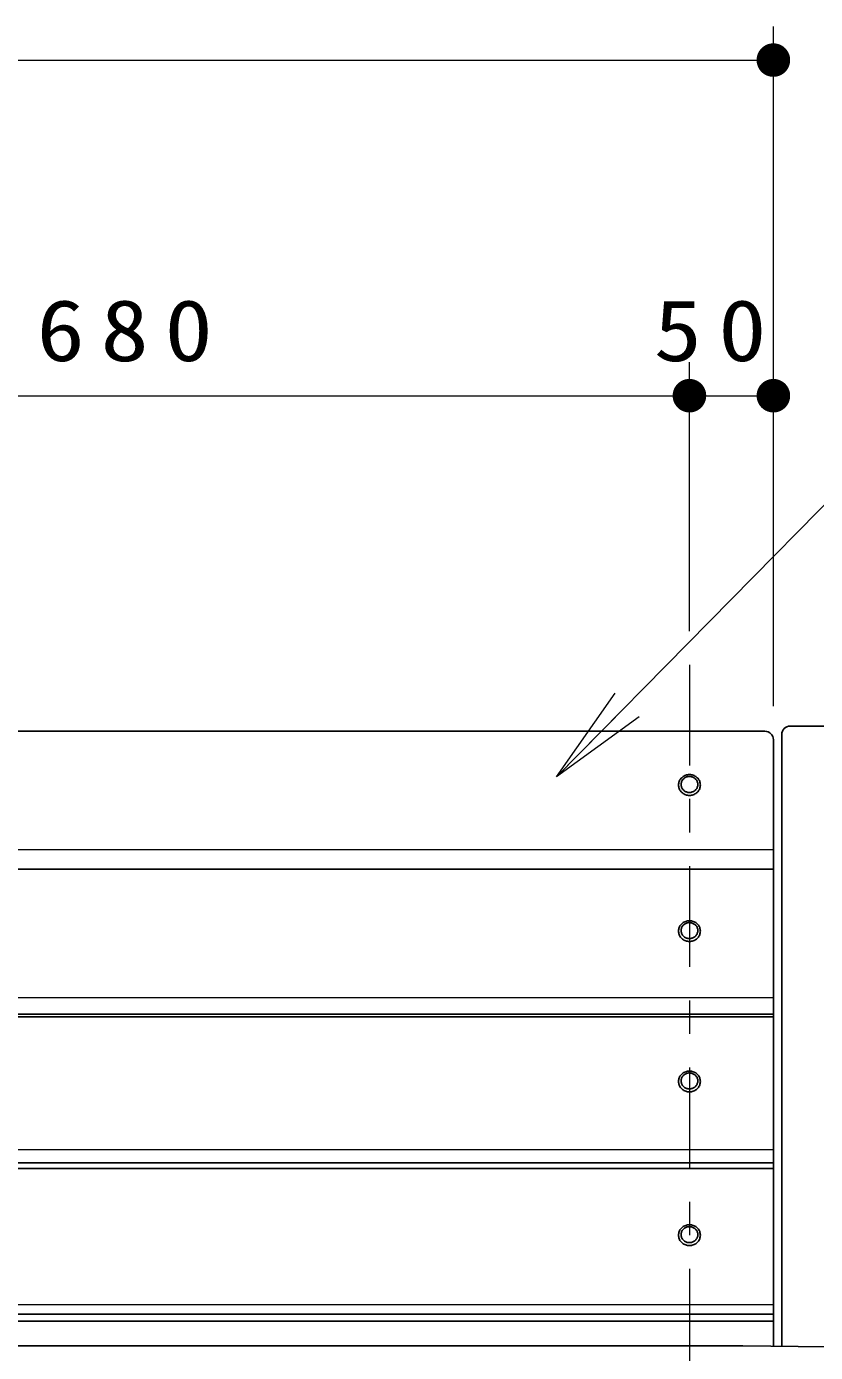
# Model space of a CAD drawing. Units: millimetres on the paper, scale 1:20. Extents: x -385 to 0, y 0 to 267.
# Drawn here: x -244.17 to -220.67, y 137.09 to 176.6 of the extents above; entities that cross this region are included whole.
import ezdxf

# ---------------------------------------------------------------- set-up
doc = ezdxf.new("R2010")
doc.units = ezdxf.units.MM
doc.linetypes.add('USER2', pattern=[6, 3, -1, 1, -1])
doc.layers.add('1_20', color=7, linetype='Continuous', lineweight=25)
doc.styles.add('ＭＳ ゴシック', font='')
doc.styles.get('ＭＳ ゴシック').set_extended_font_data('MS Gothic')

# ---------------------------------------------------------------- blocks, each defined once
blk = doc.blocks.new('filled_dot')
at = {"color": 0, "linetype": 'Continuous', "lineweight": -2, "const_width": 1.25}
blk.add_lwpolyline([(-0.625, 0, 1), (0.625, 0, 1)], format="xyb", close=True, dxfattribs=at)

msp = doc.modelspace()

# ---------------------------------------------------------------- linework, layer by layer
at = {"layer": '1_20', "lineweight": 13}
for p, q in [((-221.925, 156.35), (-221.925, 176.6)), ((-294.925, 175.6), (-221.925, 175.6)), ((-224.425, 158.583), (-224.425, 166.6)), ((-258.425, 165.6), (-224.425, 165.6)), ((-224.425, 165.6), (-221.925, 165.6)), ((-228.385, 154.244), (-226.636, 156.732)), ((-228.385, 154.244), (-226.28, 156.381)), ((-225.924, 156.03), (-228.385, 154.244))]:
    msp.add_line(p, q, dxfattribs=at)
at = {"layer": '1_20', "linetype": 'USER2', "lineweight": 13}
msp.add_line((-224.425, 157.583), (-224.425, 132.01), dxfattribs=at)
at = {"layer": '1_20', "color": 4}
for p, q in [((-218.07, 155.757), (-221.425, 155.757)), ((-221.675, 155.507), (-221.675, 137.281))]:
    msp.add_line(p, q, dxfattribs=at)
at = {"layer": '1_20', "color": 40}
for p, q in [((-222.175, 155.6), (-294.675, 155.6)), ((-221.925, 155.35), (-221.925, 137.832)), ((-221.925, 151.494), (-294.925, 151.494)), ((-221.925, 147.174), (-294.925, 147.174)), ((-221.925, 147.09), (-294.925, 147.09)), ((-221.925, 142.745), (-294.925, 142.745)), ((-221.925, 142.577), (-294.925, 142.577)), ((-221.925, 138.229), (-294.925, 138.229)), ((-221.925, 138.022), (-294.925, 138.022)), ((-221.925, 137.832), (-221.925, 137.283)), ((-222.834, 137.287), (-294.925, 137.287))]:
    msp.add_line(p, q, dxfattribs=at)
at = {"layer": '1_20', "color": 12, "lineweight": 13}
for p, q in [((-221.925, 152.072), (-294.925, 152.072)), ((-221.925, 147.656), (-294.925, 147.656)), ((-221.925, 143.125), (-294.925, 143.125)), ((-221.925, 138.506), (-294.925, 138.506))]:
    msp.add_line(p, q, dxfattribs=at)
at = {"layer": '1_20', "lineweight": 13}
msp.add_lwpolyline([(-228.385, 154.244), (-214.712, 168.129), (-172.396, 168.129)], dxfattribs=at)
at = {"layer": '1_20', "color": 4}
for points in [[(-224.75, 154), (-224.749, 153.973), (-224.745, 153.946), (-224.739, 153.92), (-224.73, 153.894), (-224.719, 153.869), (-224.706, 153.845), (-224.691, 153.823), (-224.674, 153.801), (-224.655, 153.781), (-224.634, 153.763), (-224.611, 153.747), (-224.587, 153.732), (-224.562, 153.72), (-224.536, 153.709), (-224.509, 153.701), (-224.481, 153.695), (-224.453, 153.692), (-224.425, 153.691), (-224.396, 153.692), (-224.368, 153.695), (-224.341, 153.701), (-224.314, 153.709), (-224.287, 153.72), (-224.262, 153.732), (-224.238, 153.747), (-224.216, 153.763), (-224.195, 153.781), (-224.176, 153.801), (-224.159, 153.823), (-224.143, 153.845), (-224.13, 153.869), (-224.119, 153.894), (-224.111, 153.92), (-224.105, 153.946), (-224.101, 153.973), (-224.1, 154), (-224.101, 154.027), (-224.105, 154.054), (-224.111, 154.08), (-224.119, 154.106), (-224.13, 154.13), (-224.143, 154.154), (-224.159, 154.177), (-224.176, 154.199), (-224.195, 154.218), (-224.216, 154.237), (-224.238, 154.253), (-224.262, 154.268), (-224.287, 154.28), (-224.314, 154.29), (-224.341, 154.298), (-224.368, 154.304), (-224.396, 154.308), (-224.425, 154.309), (-224.453, 154.308), (-224.481, 154.304), (-224.509, 154.298), (-224.536, 154.29), (-224.562, 154.28), (-224.587, 154.268), (-224.611, 154.253), (-224.634, 154.237), (-224.655, 154.218), (-224.674, 154.199), (-224.691, 154.177), (-224.706, 154.154), (-224.719, 154.13), (-224.73, 154.106), (-224.739, 154.08), (-224.745, 154.054), (-224.749, 154.027)], [(-224.675, 154.015), (-224.674, 153.995), (-224.671, 153.974), (-224.666, 153.954), (-224.66, 153.934), (-224.651, 153.915), (-224.641, 153.896), (-224.63, 153.879), (-224.616, 153.862), (-224.602, 153.847), (-224.585, 153.833), (-224.568, 153.821), (-224.55, 153.809), (-224.53, 153.8), (-224.51, 153.792), (-224.489, 153.786), (-224.468, 153.781), (-224.447, 153.778), (-224.425, 153.778), (-224.403, 153.778), (-224.381, 153.781), (-224.36, 153.786), (-224.339, 153.792), (-224.319, 153.8), (-224.3, 153.809), (-224.281, 153.821), (-224.264, 153.833), (-224.248, 153.847), (-224.233, 153.862), (-224.22, 153.879), (-224.208, 153.896), (-224.198, 153.915), (-224.19, 153.934), (-224.183, 153.954), (-224.179, 153.974), (-224.176, 153.995), (-224.175, 154.015), (-224.176, 154.036), (-224.179, 154.057), (-224.183, 154.077), (-224.19, 154.097), (-224.198, 154.116), (-224.208, 154.134), (-224.22, 154.152), (-224.233, 154.168), (-224.248, 154.183), (-224.264, 154.197), (-224.281, 154.21), (-224.3, 154.221), (-224.319, 154.231), (-224.339, 154.239), (-224.36, 154.245), (-224.381, 154.249), (-224.403, 154.252), (-224.425, 154.253), (-224.447, 154.252), (-224.468, 154.249), (-224.489, 154.245), (-224.51, 154.239), (-224.53, 154.231), (-224.55, 154.221), (-224.568, 154.21), (-224.585, 154.197), (-224.602, 154.183), (-224.616, 154.168), (-224.63, 154.152), (-224.641, 154.134), (-224.651, 154.116), (-224.66, 154.097), (-224.666, 154.077), (-224.671, 154.057), (-224.674, 154.036)], [(-224.75, 149.647), (-224.749, 149.62), (-224.745, 149.593), (-224.739, 149.567), (-224.73, 149.541), (-224.719, 149.516), (-224.706, 149.492), (-224.691, 149.469), (-224.674, 149.448), (-224.655, 149.428), (-224.634, 149.41), (-224.611, 149.393), (-224.587, 149.379), (-224.562, 149.367), (-224.536, 149.356), (-224.509, 149.348), (-224.481, 149.342), (-224.453, 149.339), (-224.425, 149.338), (-224.396, 149.339), (-224.368, 149.342), (-224.341, 149.348), (-224.314, 149.356), (-224.287, 149.367), (-224.262, 149.379), (-224.238, 149.393), (-224.216, 149.41), (-224.195, 149.428), (-224.176, 149.448), (-224.159, 149.469), (-224.143, 149.492), (-224.13, 149.516), (-224.119, 149.541), (-224.111, 149.567), (-224.105, 149.593), (-224.101, 149.62), (-224.1, 149.647), (-224.101, 149.674), (-224.105, 149.7), (-224.111, 149.727), (-224.119, 149.752), (-224.13, 149.777), (-224.143, 149.801), (-224.159, 149.824), (-224.176, 149.845), (-224.195, 149.865), (-224.216, 149.883), (-224.238, 149.9), (-224.262, 149.914), (-224.287, 149.927), (-224.314, 149.937), (-224.341, 149.945), (-224.368, 149.951), (-224.396, 149.955), (-224.425, 149.956), (-224.453, 149.955), (-224.481, 149.951), (-224.509, 149.945), (-224.536, 149.937), (-224.562, 149.927), (-224.587, 149.914), (-224.611, 149.9), (-224.634, 149.883), (-224.655, 149.865), (-224.674, 149.845), (-224.691, 149.824), (-224.706, 149.801), (-224.719, 149.777), (-224.73, 149.752), (-224.739, 149.727), (-224.745, 149.7), (-224.749, 149.674)], [(-224.675, 149.662), (-224.674, 149.641), (-224.671, 149.621), (-224.666, 149.601), (-224.66, 149.581), (-224.651, 149.562), (-224.641, 149.543), (-224.63, 149.526), (-224.616, 149.509), (-224.602, 149.494), (-224.585, 149.48), (-224.568, 149.467), (-224.55, 149.456), (-224.53, 149.447), (-224.51, 149.439), (-224.489, 149.432), (-224.468, 149.428), (-224.447, 149.425), (-224.425, 149.424), (-224.403, 149.425), (-224.381, 149.428), (-224.36, 149.432), (-224.339, 149.439), (-224.319, 149.447), (-224.3, 149.456), (-224.281, 149.467), (-224.264, 149.48), (-224.248, 149.494), (-224.233, 149.509), (-224.22, 149.526), (-224.208, 149.543), (-224.198, 149.562), (-224.19, 149.581), (-224.183, 149.601), (-224.179, 149.621), (-224.176, 149.641), (-224.175, 149.662), (-224.176, 149.683), (-224.179, 149.703), (-224.183, 149.724), (-224.19, 149.743), (-224.198, 149.763), (-224.208, 149.781), (-224.22, 149.799), (-224.233, 149.815), (-224.248, 149.83), (-224.264, 149.844), (-224.281, 149.857), (-224.3, 149.868), (-224.319, 149.878), (-224.339, 149.886), (-224.36, 149.892), (-224.381, 149.896), (-224.403, 149.899), (-224.425, 149.9), (-224.447, 149.899), (-224.468, 149.896), (-224.489, 149.892), (-224.51, 149.886), (-224.53, 149.878), (-224.55, 149.868), (-224.568, 149.857), (-224.585, 149.844), (-224.602, 149.83), (-224.616, 149.815), (-224.63, 149.799), (-224.641, 149.781), (-224.651, 149.763), (-224.66, 149.743), (-224.666, 149.724), (-224.671, 149.703), (-224.674, 149.683)], [(-224.75, 145.167), (-224.749, 145.14), (-224.745, 145.113), (-224.739, 145.087), (-224.73, 145.061), (-224.719, 145.036), (-224.706, 145.012), (-224.691, 144.989), (-224.674, 144.968), (-224.655, 144.948), (-224.634, 144.93), (-224.611, 144.914), (-224.587, 144.899), (-224.562, 144.887), (-224.536, 144.876), (-224.509, 144.868), (-224.481, 144.862), (-224.453, 144.859), (-224.425, 144.858), (-224.396, 144.859), (-224.368, 144.862), (-224.341, 144.868), (-224.314, 144.876), (-224.287, 144.887), (-224.262, 144.899), (-224.238, 144.914), (-224.216, 144.93), (-224.195, 144.948), (-224.176, 144.968), (-224.159, 144.989), (-224.143, 145.012), (-224.13, 145.036), (-224.119, 145.061), (-224.111, 145.087), (-224.105, 145.113), (-224.101, 145.14), (-224.1, 145.167), (-224.101, 145.194), (-224.105, 145.22), (-224.111, 145.247), (-224.119, 145.272), (-224.13, 145.297), (-224.143, 145.321), (-224.159, 145.344), (-224.176, 145.365), (-224.195, 145.385), (-224.216, 145.404), (-224.238, 145.42), (-224.262, 145.434), (-224.287, 145.447), (-224.314, 145.457), (-224.341, 145.465), (-224.368, 145.471), (-224.396, 145.475), (-224.425, 145.476), (-224.453, 145.475), (-224.481, 145.471), (-224.509, 145.465), (-224.536, 145.457), (-224.562, 145.447), (-224.587, 145.434), (-224.611, 145.42), (-224.634, 145.404), (-224.655, 145.385), (-224.674, 145.365), (-224.691, 145.344), (-224.706, 145.321), (-224.719, 145.297), (-224.73, 145.272), (-224.739, 145.247), (-224.745, 145.22), (-224.749, 145.194)], [(-224.675, 145.182), (-224.674, 145.161), (-224.671, 145.141), (-224.666, 145.121), (-224.66, 145.101), (-224.651, 145.082), (-224.641, 145.063), (-224.63, 145.046), (-224.616, 145.029), (-224.602, 145.014), (-224.585, 145), (-224.568, 144.987), (-224.55, 144.976), (-224.53, 144.967), (-224.51, 144.959), (-224.489, 144.953), (-224.468, 144.948), (-224.447, 144.945), (-224.425, 144.944), (-224.403, 144.945), (-224.381, 144.948), (-224.36, 144.953), (-224.339, 144.959), (-224.319, 144.967), (-224.3, 144.976), (-224.281, 144.987), (-224.264, 145), (-224.248, 145.014), (-224.233, 145.029), (-224.22, 145.046), (-224.208, 145.063), (-224.198, 145.082), (-224.19, 145.101), (-224.183, 145.121), (-224.179, 145.141), (-224.176, 145.161), (-224.175, 145.182), (-224.176, 145.203), (-224.179, 145.224), (-224.183, 145.244), (-224.19, 145.264), (-224.198, 145.283), (-224.208, 145.301), (-224.22, 145.319), (-224.233, 145.335), (-224.248, 145.35), (-224.264, 145.364), (-224.281, 145.377), (-224.3, 145.388), (-224.319, 145.398), (-224.339, 145.406), (-224.36, 145.412), (-224.381, 145.416), (-224.403, 145.419), (-224.425, 145.42), (-224.447, 145.419), (-224.468, 145.416), (-224.489, 145.412), (-224.51, 145.406), (-224.53, 145.398), (-224.55, 145.388), (-224.568, 145.377), (-224.585, 145.364), (-224.602, 145.35), (-224.616, 145.335), (-224.63, 145.319), (-224.641, 145.301), (-224.651, 145.283), (-224.66, 145.264), (-224.666, 145.244), (-224.671, 145.224), (-224.674, 145.203)], [(-224.75, 140.586), (-224.749, 140.56), (-224.745, 140.533), (-224.739, 140.506), (-224.73, 140.481), (-224.719, 140.456), (-224.706, 140.432), (-224.691, 140.409), (-224.674, 140.388), (-224.655, 140.368), (-224.634, 140.35), (-224.611, 140.333), (-224.587, 140.319), (-224.562, 140.306), (-224.536, 140.296), (-224.509, 140.288), (-224.481, 140.282), (-224.453, 140.279), (-224.425, 140.277), (-224.396, 140.279), (-224.368, 140.282), (-224.341, 140.288), (-224.314, 140.296), (-224.287, 140.306), (-224.262, 140.319), (-224.238, 140.333), (-224.216, 140.35), (-224.195, 140.368), (-224.176, 140.388), (-224.159, 140.409), (-224.143, 140.432), (-224.13, 140.456), (-224.119, 140.481), (-224.111, 140.506), (-224.105, 140.533), (-224.101, 140.56), (-224.1, 140.586), (-224.101, 140.613), (-224.105, 140.64), (-224.111, 140.666), (-224.119, 140.692), (-224.13, 140.717), (-224.143, 140.741), (-224.159, 140.764), (-224.176, 140.785), (-224.195, 140.805), (-224.216, 140.823), (-224.238, 140.84), (-224.262, 140.854), (-224.287, 140.867), (-224.314, 140.877), (-224.341, 140.885), (-224.368, 140.891), (-224.396, 140.894), (-224.425, 140.896), (-224.453, 140.894), (-224.481, 140.891), (-224.509, 140.885), (-224.536, 140.877), (-224.562, 140.867), (-224.587, 140.854), (-224.611, 140.84), (-224.634, 140.823), (-224.655, 140.805), (-224.674, 140.785), (-224.691, 140.764), (-224.706, 140.741), (-224.719, 140.717), (-224.73, 140.692), (-224.739, 140.666), (-224.745, 140.64), (-224.749, 140.613)], [(-224.675, 140.602), (-224.674, 140.581), (-224.671, 140.561), (-224.666, 140.54), (-224.66, 140.521), (-224.651, 140.501), (-224.641, 140.483), (-224.63, 140.466), (-224.616, 140.449), (-224.602, 140.434), (-224.585, 140.42), (-224.568, 140.407), (-224.55, 140.396), (-224.53, 140.386), (-224.51, 140.379), (-224.489, 140.372), (-224.468, 140.368), (-224.447, 140.365), (-224.425, 140.364), (-224.403, 140.365), (-224.381, 140.368), (-224.36, 140.372), (-224.339, 140.379), (-224.319, 140.386), (-224.3, 140.396), (-224.281, 140.407), (-224.264, 140.42), (-224.248, 140.434), (-224.233, 140.449), (-224.22, 140.466), (-224.208, 140.483), (-224.198, 140.501), (-224.19, 140.521), (-224.183, 140.54), (-224.179, 140.561), (-224.176, 140.581), (-224.175, 140.602), (-224.176, 140.623), (-224.179, 140.643), (-224.183, 140.663), (-224.19, 140.683), (-224.198, 140.702), (-224.208, 140.721), (-224.22, 140.738), (-224.233, 140.755), (-224.248, 140.77), (-224.264, 140.784), (-224.281, 140.797), (-224.3, 140.808), (-224.319, 140.817), (-224.339, 140.825), (-224.36, 140.832), (-224.381, 140.836), (-224.403, 140.839), (-224.425, 140.84), (-224.447, 140.839), (-224.468, 140.836), (-224.489, 140.832), (-224.51, 140.825), (-224.53, 140.817), (-224.55, 140.808), (-224.568, 140.797), (-224.585, 140.784), (-224.602, 140.77), (-224.616, 140.755), (-224.63, 140.738), (-224.641, 140.721), (-224.651, 140.702), (-224.66, 140.683), (-224.666, 140.663), (-224.671, 140.643), (-224.674, 140.623)]]:
    msp.add_lwpolyline(points, close=True, dxfattribs=at)
at = {"layer": '1_20', "color": 40}
msp.add_lwpolyline([(-222.834, 137.287), (-221.999, 137.284), (-221.183, 137.274), (-220.406, 137.258), (-219.685, 137.235), (-219.037, 137.207), (-218.477, 137.175), (-218.018, 137.138), (-217.67, 137.098)], dxfattribs=at)
at = {"layer": '1_20', "color": 4}
msp.add_arc((-221.425, 155.507), 0.25, 90, 180, dxfattribs=at)
at = {"layer": '1_20', "color": 40}
msp.add_arc((-222.175, 155.35), 0.25, 0, 90, dxfattribs=at)

# ---------------------------------------------------------------- block references
at = {"layer": '1_20', "lineweight": 13, "xscale": 0.4, "yscale": 0.4, "rotation": 180}
for p in [(-221.925, 175.6), (-224.425, 165.6), (-221.925, 165.6)]:
    msp.add_blockref('filled_dot', p, dxfattribs=at)
at = {"layer": '1_20', "lineweight": 13, "xscale": 0.4, "yscale": 0.4}
msp.add_blockref('filled_dot', (-224.425, 165.6), dxfattribs=at)

# ---------------------------------------------------------------- texts
at = {"layer": '1_20', "char_height": 1.833, "attachment_point": 8, "style": 'ＭＳ ゴシック'}
for s, insert in [('\\T1.33;\\W1.15;680', (-241.01, 166.6)), ('\\T1.34;\\W1.15;50', (-223.565, 166.6))]:
    msp.add_mtext(s, dxfattribs=dict(at, insert=insert))

doc.saveas('drawing.dxf')
